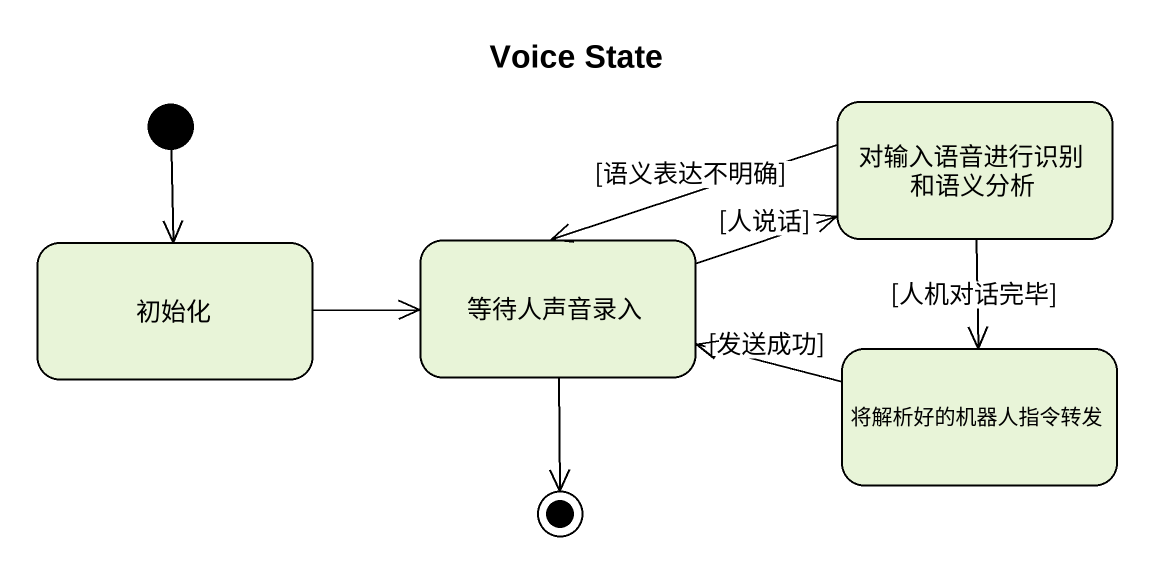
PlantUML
@startuml
title Voice State
hide empty description
state 对输入语音进行识别和语义分析
state 初始化
state 等待人声音录入
state 将解析好的机器人指令转发
[*] --> 初始化
对输入语音进行识别和语义分析 -left-> 等待人声音录入 : [语义表达不明确]
对输入语音进行识别和语义分析 --> 将解析好的机器人指令转发 : [人机对话完毕]
初始化 -right-> 等待人声音录入
等待人声音录入 -right-> 对输入语音进行识别和语义分析 : [人说话]
将解析好的机器人指令转发 -left-> 等待人声音录入 : [发送成功]
等待人声音录入 --> [*]
@enduml
